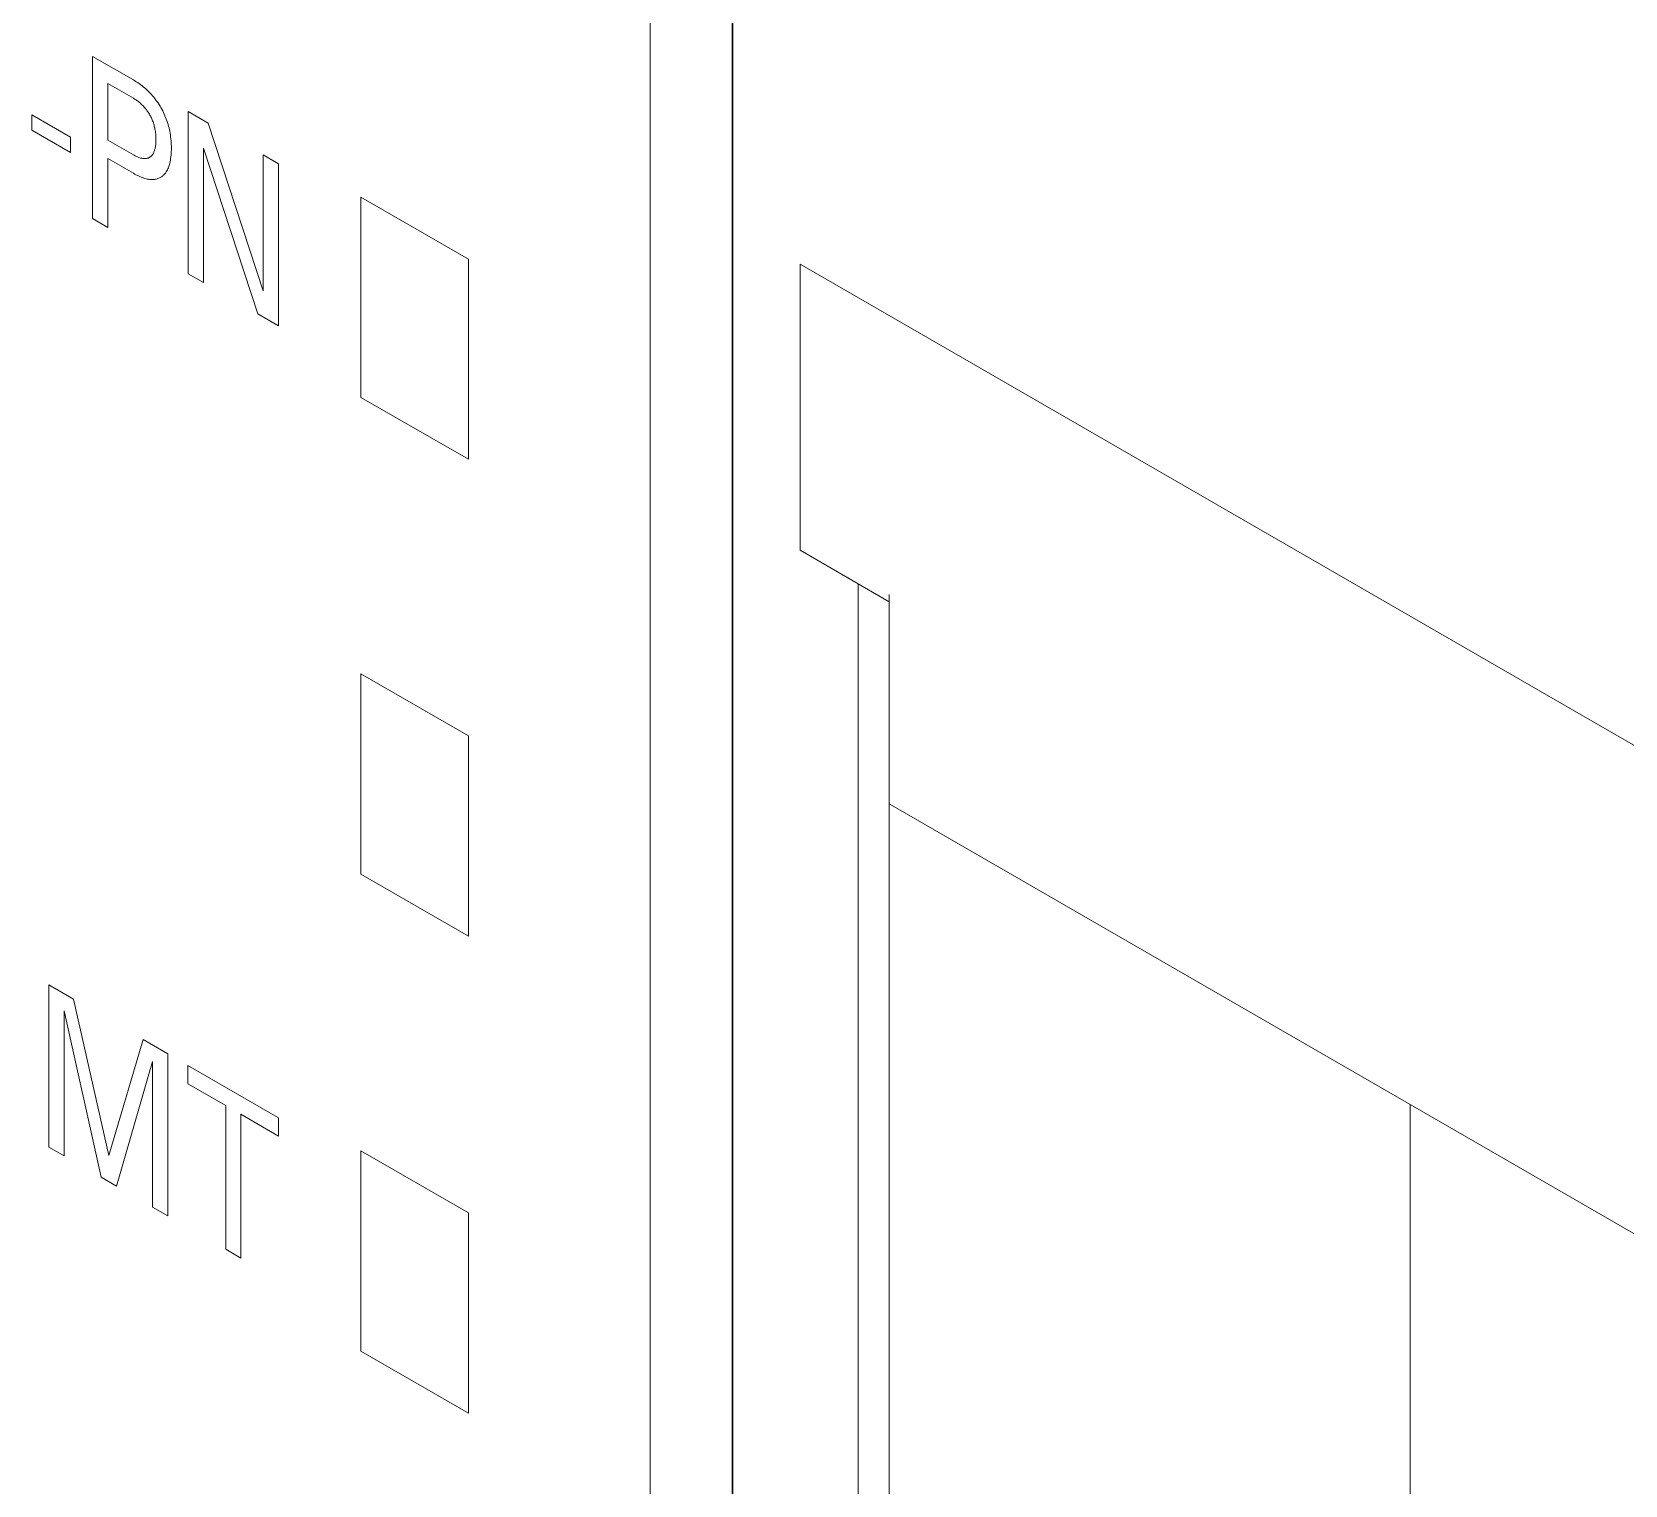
# Model space of a CAD drawing. Header units: inches. Extents: x 67578 to 72421, y -34894 to -31675.
# Drawn here: x 70302.79 to 70324.48, y -33323.58 to -33303.79 of the extents above; entities that cross this region are included whole.
import ezdxf

# ---------------------------------------------------------------- set-up
doc = ezdxf.new("R2010")
doc.units = ezdxf.units.IN
doc.header["$MEASUREMENT"] = 0

# ---------------------------------------------------------------- blocks, each defined once
blk = doc.blocks.new('ET200S')
at = {"lineweight": 0}
for p, q in [((64.727, -33.379), (64.727, 36.932)), ((65.428, 36.929), (65.428, -28.555)), ((65.434, -33.379), (65.434, 36.932)), ((59.954, 25.97), (59.954, 27.358)), ((59.954, 27.358), (60.304, 27.156)), ((60.086, 27.125), (60.086, 26.641)), ((60.304, 26.999), (60.086, 27.125)), ((60.774, 25.497), (60.774, 26.885)), ((60.774, 26.885), (60.945, 26.786)), ((59.435, 26.726), (59.435, 26.857)), ((59.435, 26.857), (59.767, 26.666)), ((60.945, 26.786), (61.415, 25.351)), ((59.767, 26.535), (59.435, 26.726)), ((59.767, 26.666), (59.767, 26.535)), ((60.086, 26.641), (60.304, 26.515)), ((60.086, 26.483), (60.086, 25.894)), ((60.304, 26.358), (60.086, 26.483)), ((60.905, 26.572), (60.905, 25.421)), ((61.369, 25.153), (60.905, 26.572)), ((61.415, 25.351), (61.415, 26.515)), ((61.415, 26.515), (61.545, 26.439)), ((61.545, 26.439), (61.545, 25.051)), ((62.252, 26.154), (62.252, 24.439)), ((63.171, 25.623), (62.252, 26.154)), ((60.086, 25.894), (59.954, 25.97)), ((63.171, 23.909), (63.171, 25.623)), ((66.011, 25.579), (66.011, 23.13)), ((66.011, 25.579), (75.203, 20.272)), ((60.905, 25.421), (60.774, 25.497)), ((61.545, 25.051), (61.369, 25.153)), ((62.252, 24.439), (63.171, 23.909)), ((66.011, 23.13), (66.772, 22.69)), ((66.506, 22.844), (66.506, -16.348)), ((66.772, -16.195), (66.772, 22.753)), ((62.252, 22.072), (62.252, 20.357)), ((63.171, 21.541), (62.252, 22.072)), ((63.171, 19.826), (63.171, 21.541)), ((74.708, 16.379), (66.772, 20.961)), ((62.252, 20.357), (63.171, 19.826)), ((59.579, 19.41), (59.792, 19.287)), ((59.579, 18.022), (59.579, 19.41)), ((59.792, 19.287), (60.094, 17.95)), ((59.711, 19.188), (59.711, 17.946)), ((60.028, 17.763), (59.711, 19.188)), ((60.094, 17.95), (60.387, 18.943)), ((60.387, 18.943), (60.6, 18.82)), ((60.6, 18.82), (60.6, 17.432)), ((60.469, 18.753), (60.16, 17.686)), ((60.469, 17.508), (60.469, 18.753)), ((60.771, 18.721), (61.547, 18.273)), ((60.771, 18.564), (60.771, 18.721)), ((61.094, 18.378), (60.771, 18.564)), ((61.094, 17.147), (61.094, 18.378)), ((61.547, 18.116), (61.225, 18.302)), ((61.225, 18.302), (61.225, 17.071)), ((61.547, 18.273), (61.547, 18.116)), ((71.231, 18.387), (71.231, -18.356)), ((59.711, 17.946), (59.579, 18.022)), ((63.171, 17.458), (62.252, 17.989)), ((62.252, 17.989), (62.252, 16.274)), ((60.16, 17.686), (60.028, 17.763)), ((60.6, 17.432), (60.469, 17.508)), ((63.171, 15.744), (63.171, 17.458)), ((61.225, 17.071), (61.094, 17.147)), ((62.252, 16.274), (63.171, 15.744))]:
    blk.add_line(p, q, dxfattribs=at)
for points in [[(60.304, 26.358), (60.315, 26.351), (60.326, 26.345), (60.338, 26.339), (60.349, 26.334), (60.36, 26.329), (60.371, 26.324), (60.382, 26.32), (60.393, 26.316), (60.403, 26.313), (60.413, 26.311), (60.423, 26.308), (60.433, 26.307), (60.442, 26.305), (60.452, 26.304), (60.461, 26.304), (60.47, 26.304), (60.478, 26.304), (60.485, 26.305), (60.493, 26.306), (60.5, 26.308), (60.507, 26.31), (60.514, 26.312), (60.52, 26.314), (60.527, 26.317), (60.533, 26.32), (60.54, 26.324), (60.546, 26.328), (60.552, 26.332), (60.557, 26.337), (60.563, 26.342), (60.568, 26.347), (60.573, 26.352), (60.578, 26.358), (60.582, 26.364), (60.586, 26.371), (60.591, 26.379), (60.596, 26.387), (60.6, 26.396), (60.604, 26.405), (60.607, 26.415), (60.61, 26.424), (60.613, 26.434), (60.616, 26.445), (60.618, 26.455), (60.621, 26.469), (60.623, 26.483), (60.625, 26.497), (60.626, 26.512), (60.627, 26.527), (60.628, 26.542), (60.629, 26.558), (60.629, 26.573), (60.629, 26.589), (60.628, 26.604), (60.627, 26.62), (60.626, 26.636), (60.625, 26.652), (60.623, 26.669), (60.621, 26.685), (60.618, 26.702), (60.615, 26.717), (60.612, 26.731), (60.609, 26.746), (60.605, 26.761), (60.601, 26.776), (60.596, 26.791), (60.591, 26.806), (60.586, 26.821), (60.58, 26.836), (60.574, 26.85), (60.568, 26.864), (60.562, 26.878), (60.555, 26.891), (60.547, 26.905), (60.54, 26.919), (60.532, 26.932), (60.524, 26.945), (60.515, 26.959), (60.506, 26.971), (60.497, 26.984), (60.488, 26.996), (60.478, 27.008), (60.468, 27.02), (60.458, 27.032), (60.447, 27.043), (60.437, 27.054), (60.426, 27.065), (60.415, 27.075), (60.404, 27.085), (60.392, 27.095), (60.38, 27.105), (60.367, 27.115), (60.355, 27.124), (60.342, 27.133), (60.329, 27.141), (60.316, 27.149), (60.304, 27.156)], [(60.304, 26.999), (60.311, 26.994), (60.319, 26.99), (60.327, 26.985), (60.334, 26.979), (60.342, 26.974), (60.35, 26.968), (60.357, 26.962), (60.364, 26.956), (60.371, 26.95), (60.377, 26.944), (60.384, 26.937), (60.39, 26.931), (60.397, 26.924), (60.403, 26.917), (60.409, 26.91), (60.415, 26.902), (60.42, 26.895), (60.425, 26.887), (60.431, 26.88), (60.436, 26.872), (60.441, 26.864), (60.445, 26.856), (60.45, 26.848), (60.454, 26.839), (60.458, 26.831), (60.462, 26.823), (60.465, 26.814), (60.469, 26.806), (60.472, 26.797), (60.475, 26.788), (60.478, 26.779), (60.481, 26.77), (60.483, 26.761), (60.486, 26.752), (60.488, 26.743), (60.489, 26.734), (60.491, 26.725), (60.493, 26.715), (60.494, 26.705), (60.495, 26.695), (60.496, 26.685), (60.496, 26.676), (60.497, 26.666), (60.497, 26.657), (60.497, 26.647), (60.497, 26.638), (60.497, 26.629), (60.496, 26.619), (60.496, 26.61), (60.495, 26.601), (60.494, 26.593), (60.493, 26.584), (60.491, 26.576), (60.49, 26.57), (60.488, 26.563), (60.486, 26.557), (60.485, 26.551), (60.482, 26.546), (60.48, 26.54), (60.478, 26.535), (60.475, 26.53), (60.472, 26.525), (60.47, 26.521), (60.467, 26.517), (60.464, 26.513), (60.462, 26.51), (60.459, 26.507), (60.455, 26.504), (60.452, 26.501), (60.449, 26.498), (60.445, 26.496), (60.441, 26.494), (60.438, 26.492), (60.434, 26.49), (60.43, 26.488), (60.426, 26.487), (60.421, 26.486), (60.417, 26.485), (60.413, 26.484), (60.408, 26.483), (60.404, 26.483), (60.398, 26.483), (60.393, 26.483), (60.387, 26.484), (60.381, 26.485), (60.375, 26.486), (60.37, 26.487), (60.364, 26.488), (60.358, 26.49), (60.351, 26.492), (60.344, 26.495), (60.338, 26.498), (60.331, 26.501), (60.324, 26.504), (60.317, 26.507), (60.31, 26.511), (60.304, 26.515)]]:
    blk.add_lwpolyline(points, dxfattribs=at)

msp = doc.modelspace()

# ---------------------------------------------------------------- block references
at = {"xscale": 1.59100124616462, "yscale": 1.59100124616462, "zscale": 1.59100124616462}
msp.add_blockref('ET200S', (70208.226, -33347.652), dxfattribs=at)

doc.saveas('drawing.dxf')
